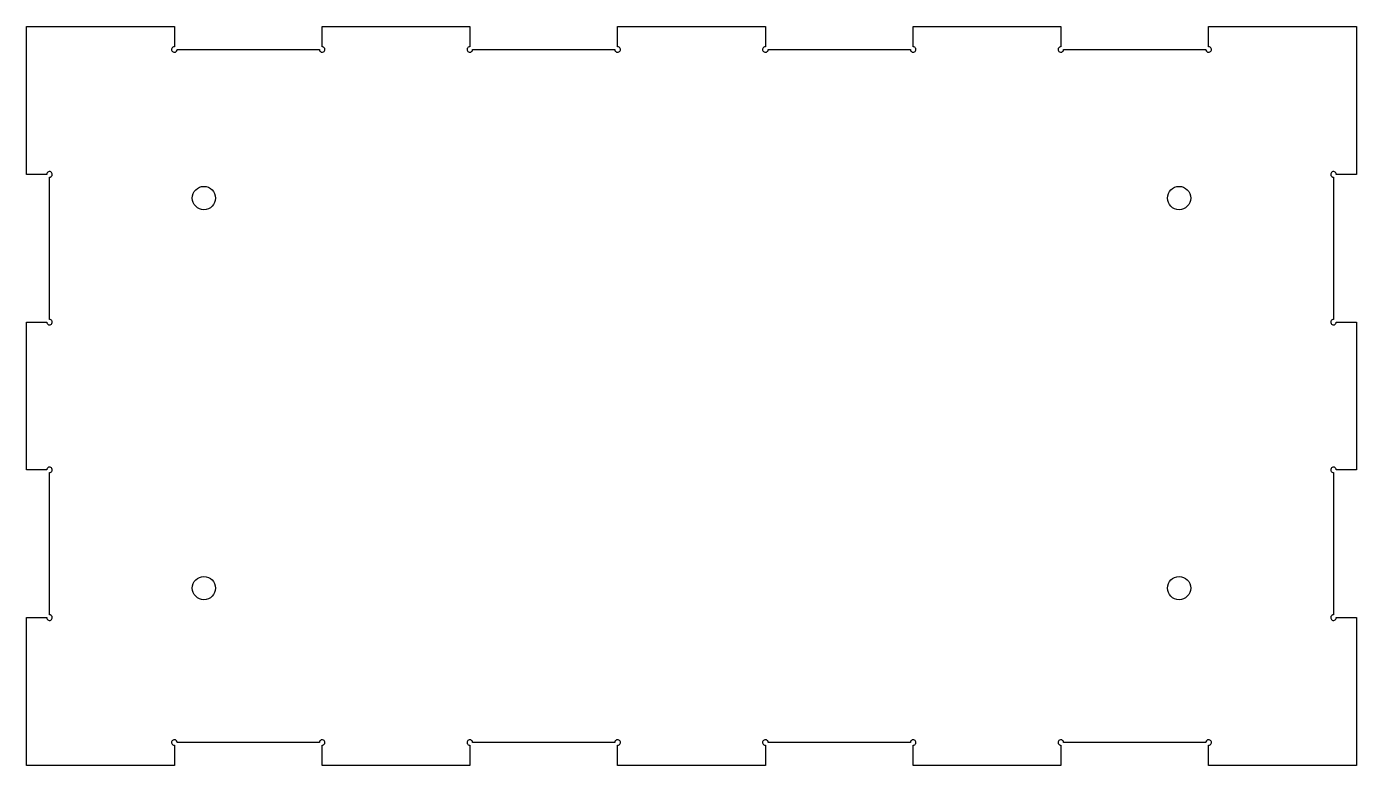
# Model space of a CAD drawing. Header units: millimetres. Extents: x -180 to 180, y -100 to 100.
import ezdxf

# ---------------------------------------------------------------- set-up
doc = ezdxf.new("R2010")
doc.units = ezdxf.units.MM
doc.layers.get('0').update_dxf_attribs({"linetype": 'CONTINUOUS'})

msp = doc.modelspace()

# ---------------------------------------------------------------- linework, layer by layer
msp.add_lwpolyline([(174.55, 60, 2.414214), (173.8, 59.25), (173.8, 20.75, 2.414214), (174.55, 20), (180, 20), (180, -20), (174.55, -20, 2.414214), (173.8, -20.75), (173.8, -59.25, 2.414214), (174.55, -60), (180, -60), (180, -100), (140, -100), (140, -94.55, 2.414214), (139.25, -93.8), (100.75, -93.8, 2.414214), (100, -94.55), (100, -100), (60, -100), (60, -94.55, 2.414214), (59.25, -93.8), (20.75, -93.8, 2.414214), (20, -94.55), (20, -100), (-20, -100), (-20, -94.55, 2.414214), (-20.75, -93.8), (-59.25, -93.8, 2.414214), (-60, -94.55), (-60, -100), (-100, -100), (-100, -94.55, 2.414214), (-100.75, -93.8), (-139.25, -93.8, 2.414214), (-140, -94.55), (-140, -100), (-180, -100), (-180, -60), (-174.55, -60, 2.414214), (-173.8, -59.25), (-173.8, -20.75, 2.414214), (-174.55, -20), (-180, -20), (-180, 20), (-174.55, 20, 2.414214), (-173.8, 20.75), (-173.8, 59.25, 2.414214), (-174.55, 60), (-180, 60), (-180, 100), (-140, 100), (-140, 94.55, 2.414214), (-139.25, 93.8), (-100.75, 93.8, 2.414214), (-100, 94.55), (-100, 100), (-60, 100), (-60, 94.55, 2.414214), (-59.25, 93.8), (-20.75, 93.8, 2.414214), (-20, 94.55), (-20, 100), (20, 100), (20, 94.55, 2.414214), (20.75, 93.8), (59.25, 93.8, 2.414214), (60, 94.55), (60, 100), (100, 100), (100, 94.55, 2.414214), (100.75, 93.8), (139.25, 93.8, 2.414214), (140, 94.55), (140, 100), (180, 100), (180, 60)], format="xyb", close=True)
for centre in [(-132, 53.59), (132, 53.59), (-132, -52), (132, -52)]:
    msp.add_circle(centre, 3.15)

doc.saveas('drawing.dxf')
